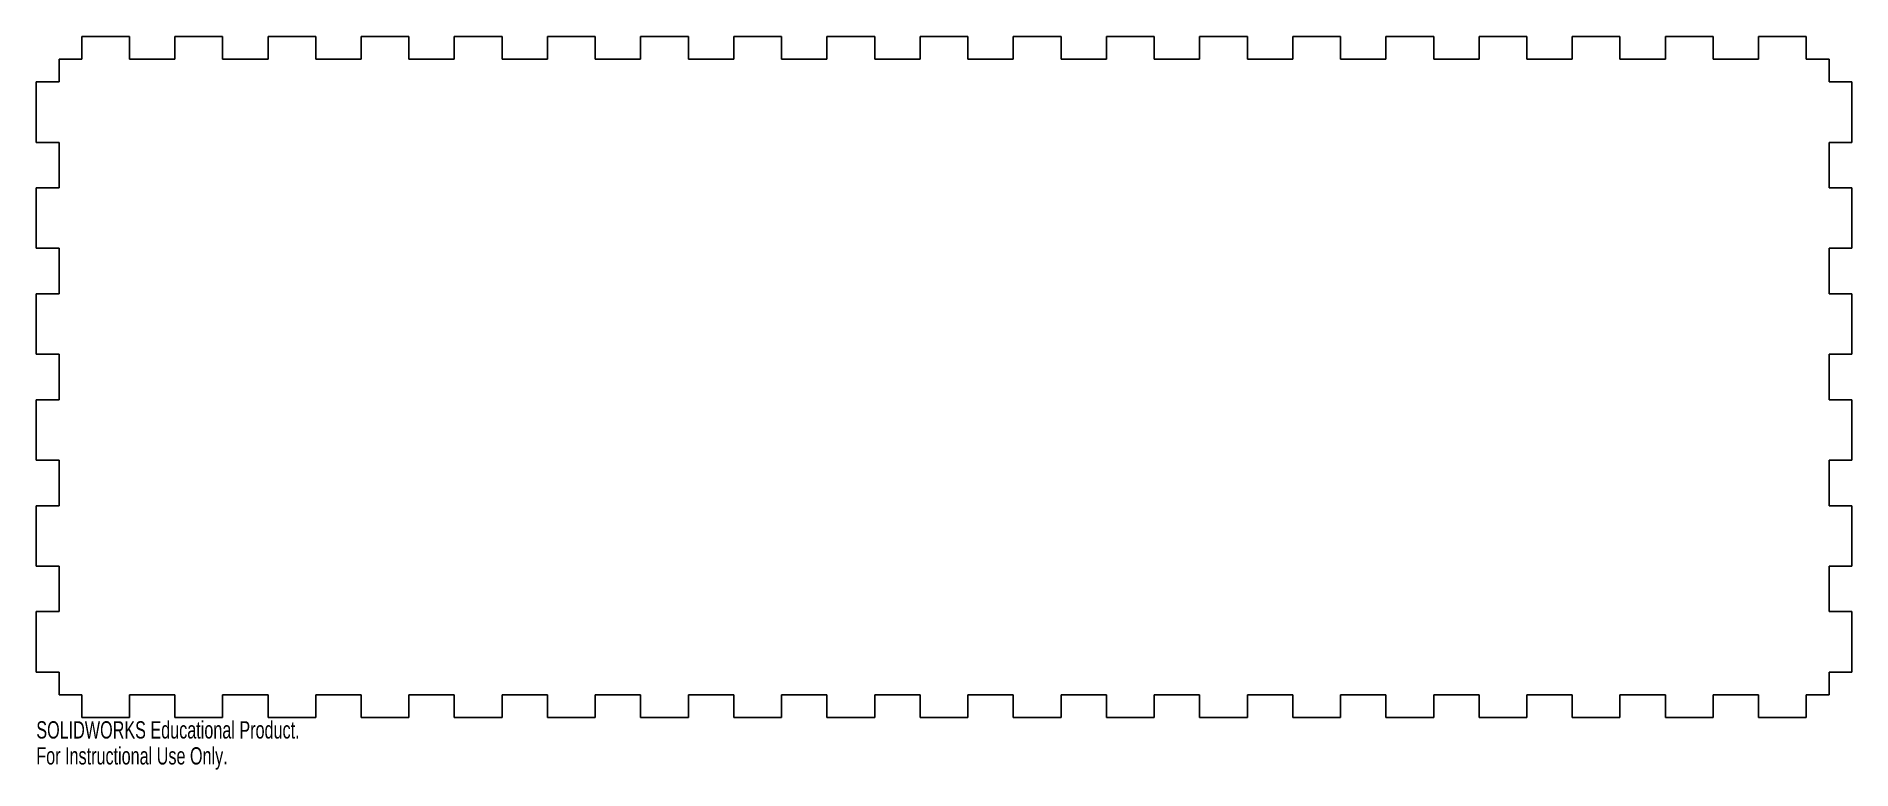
# Model space of a CAD drawing. Header units: inches. Extents: x -10 to 10, y -4.3 to 3.8.
import ezdxf

# ---------------------------------------------------------------- set-up
doc = ezdxf.new("R2010")
doc.units = ezdxf.units.IN
doc.header["$MEASUREMENT"] = 0
doc.styles.add('SLDTEXTSTYLE0', font='TXT', dxfattribs={"width": 0.7})

msp = doc.modelspace()

# ---------------------------------------------------------------- linework, layer by layer
at = {"color": 7, "linetype": 'Continuous', "lineweight": 25}
for p, q in [((-9.5, 3.75), (-9.5, 3.5)), ((-9.5, 3.75), (-8.974, 3.75)), ((-8.974, 3.75), (-8.974, 3.5)), ((-8.474, 3.75), (-8.474, 3.5)), ((-8.474, 3.75), (-7.947, 3.75)), ((-7.947, 3.75), (-7.947, 3.5)), ((-7.447, 3.75), (-7.447, 3.5)), ((-7.447, 3.75), (-6.921, 3.75)), ((-6.921, 3.75), (-6.921, 3.5)), ((-6.421, 3.75), (-6.421, 3.5)), ((-6.421, 3.75), (-5.895, 3.75)), ((-5.895, 3.75), (-5.895, 3.5)), ((-5.395, 3.75), (-5.395, 3.5)), ((-5.395, 3.75), (-4.868, 3.75)), ((-4.868, 3.75), (-4.868, 3.5)), ((-4.368, 3.75), (-4.368, 3.5)), ((-4.368, 3.75), (-3.842, 3.75)), ((-3.842, 3.75), (-3.842, 3.5)), ((-3.342, 3.75), (-3.342, 3.5)), ((-3.342, 3.75), (-2.816, 3.75)), ((-2.816, 3.75), (-2.816, 3.5)), ((-2.316, 3.75), (-2.316, 3.5)), ((-2.316, 3.75), (-1.789, 3.75)), ((-1.789, 3.75), (-1.789, 3.5)), ((-1.289, 3.75), (-1.289, 3.5)), ((-1.289, 3.75), (-0.763, 3.75)), ((-0.763, 3.75), (-0.763, 3.5)), ((-0.263, 3.75), (-0.263, 3.5)), ((-0.263, 3.75), (0.263, 3.75)), ((0.263, 3.75), (0.263, 3.5)), ((0.763, 3.75), (0.763, 3.5)), ((0.763, 3.75), (1.289, 3.75)), ((1.289, 3.75), (1.289, 3.5)), ((1.789, 3.75), (1.789, 3.5)), ((1.789, 3.75), (2.316, 3.75)), ((2.316, 3.75), (2.316, 3.5)), ((2.816, 3.75), (2.816, 3.5)), ((2.816, 3.75), (3.342, 3.75)), ((3.342, 3.75), (3.342, 3.5)), ((3.842, 3.75), (3.842, 3.5)), ((3.842, 3.75), (4.368, 3.75)), ((4.368, 3.75), (4.368, 3.5)), ((4.868, 3.75), (4.868, 3.5)), ((4.868, 3.75), (5.395, 3.75)), ((5.395, 3.75), (5.395, 3.5)), ((5.895, 3.75), (5.895, 3.5)), ((5.895, 3.75), (6.421, 3.75)), ((6.421, 3.75), (6.421, 3.5)), ((6.921, 3.75), (6.921, 3.5)), ((6.921, 3.75), (7.447, 3.75)), ((7.447, 3.75), (7.447, 3.5)), ((7.947, 3.75), (7.947, 3.5)), ((7.947, 3.75), (8.474, 3.75)), ((8.474, 3.75), (8.474, 3.5)), ((8.974, 3.75), (8.974, 3.5)), ((8.974, 3.75), (9.5, 3.75)), ((9.5, 3.75), (9.5, 3.5)), ((-9.75, 3.5), (-9.75, 3.25)), ((-9.5, 3.5), (-9.75, 3.5)), ((-8.474, 3.5), (-8.974, 3.5)), ((-7.447, 3.5), (-7.947, 3.5)), ((-6.421, 3.5), (-6.921, 3.5)), ((-5.395, 3.5), (-5.895, 3.5)), ((-4.368, 3.5), (-4.868, 3.5)), ((-3.342, 3.5), (-3.842, 3.5)), ((-2.316, 3.5), (-2.816, 3.5)), ((-1.289, 3.5), (-1.789, 3.5)), ((-0.263, 3.5), (-0.763, 3.5)), ((0.763, 3.5), (0.263, 3.5)), ((1.789, 3.5), (1.289, 3.5)), ((2.816, 3.5), (2.316, 3.5)), ((3.842, 3.5), (3.342, 3.5)), ((4.868, 3.5), (4.368, 3.5)), ((5.895, 3.5), (5.395, 3.5)), ((6.921, 3.5), (6.421, 3.5)), ((7.947, 3.5), (7.447, 3.5)), ((8.974, 3.5), (8.474, 3.5)), ((9.75, 3.5), (9.5, 3.5)), ((9.75, 3.5), (9.75, 3.25)), ((-10, 3.25), (-9.75, 3.25)), ((-10, 2.583), (-10, 3.25)), ((10, 3.25), (9.75, 3.25)), ((10, 3.25), (10, 2.583)), ((-10, 2.583), (-9.75, 2.583)), ((-9.75, 2.583), (-9.75, 2.083)), ((10, 2.583), (9.75, 2.583)), ((9.75, 2.583), (9.75, 2.083)), ((-10, 2.083), (-9.75, 2.083)), ((-10, 1.417), (-10, 2.083)), ((10, 2.083), (9.75, 2.083)), ((10, 2.083), (10, 1.417)), ((-10, 1.417), (-9.75, 1.417)), ((-9.75, 1.417), (-9.75, 0.917)), ((10, 1.417), (9.75, 1.417)), ((9.75, 1.417), (9.75, 0.917)), ((-10, 0.917), (-9.75, 0.917)), ((-10, 0.25), (-10, 0.917)), ((10, 0.917), (9.75, 0.917)), ((10, 0.917), (10, 0.25)), ((-10, 0.25), (-9.75, 0.25)), ((-9.75, 0.25), (-9.75, -0.25)), ((10, 0.25), (9.75, 0.25)), ((9.75, 0.25), (9.75, -0.25)), ((-10, -0.25), (-9.75, -0.25)), ((-10, -0.917), (-10, -0.25)), ((10, -0.25), (9.75, -0.25)), ((10, -0.25), (10, -0.917)), ((-10, -0.917), (-9.75, -0.917)), ((-9.75, -0.917), (-9.75, -1.417)), ((10, -0.917), (9.75, -0.917)), ((9.75, -0.917), (9.75, -1.417)), ((-10, -1.417), (-9.75, -1.417)), ((-10, -2.083), (-10, -1.417)), ((10, -1.417), (9.75, -1.417)), ((10, -1.417), (10, -2.083)), ((-10, -2.083), (-9.75, -2.083)), ((-9.75, -2.083), (-9.75, -2.583)), ((10, -2.083), (9.75, -2.083)), ((9.75, -2.083), (9.75, -2.583)), ((-10, -2.583), (-9.75, -2.583)), ((-10, -3.25), (-10, -2.583)), ((10, -2.583), (9.75, -2.583)), ((10, -2.583), (10, -3.25)), ((-10, -3.25), (-9.75, -3.25)), ((-9.75, -3.25), (-9.75, -3.5)), ((10, -3.25), (9.75, -3.25)), ((9.75, -3.25), (9.75, -3.5)), ((-9.5, -3.5), (-9.75, -3.5)), ((-9.5, -3.75), (-9.5, -3.5)), ((-8.474, -3.5), (-8.974, -3.5)), ((-8.974, -3.75), (-8.974, -3.5)), ((-8.474, -3.75), (-8.474, -3.5)), ((-7.447, -3.5), (-7.947, -3.5)), ((-7.947, -3.75), (-7.947, -3.5)), ((-7.447, -3.75), (-7.447, -3.5)), ((-6.421, -3.5), (-6.921, -3.5)), ((-6.921, -3.75), (-6.921, -3.5)), ((-6.421, -3.75), (-6.421, -3.5)), ((-5.395, -3.5), (-5.895, -3.5)), ((-5.895, -3.75), (-5.895, -3.5)), ((-5.395, -3.75), (-5.395, -3.5)), ((-4.368, -3.5), (-4.868, -3.5)), ((-4.868, -3.75), (-4.868, -3.5)), ((-4.368, -3.75), (-4.368, -3.5)), ((-3.342, -3.5), (-3.842, -3.5)), ((-3.842, -3.75), (-3.842, -3.5)), ((-3.342, -3.75), (-3.342, -3.5)), ((-2.316, -3.5), (-2.816, -3.5)), ((-2.816, -3.75), (-2.816, -3.5)), ((-2.316, -3.75), (-2.316, -3.5)), ((-1.289, -3.5), (-1.789, -3.5)), ((-1.789, -3.75), (-1.789, -3.5)), ((-1.289, -3.75), (-1.289, -3.5)), ((-0.263, -3.5), (-0.763, -3.5)), ((-0.763, -3.75), (-0.763, -3.5)), ((-0.263, -3.75), (-0.263, -3.5)), ((0.763, -3.5), (0.263, -3.5)), ((0.263, -3.75), (0.263, -3.5)), ((0.763, -3.75), (0.763, -3.5)), ((1.789, -3.5), (1.289, -3.5)), ((1.289, -3.75), (1.289, -3.5)), ((1.789, -3.75), (1.789, -3.5)), ((2.816, -3.5), (2.316, -3.5)), ((2.316, -3.75), (2.316, -3.5)), ((2.816, -3.75), (2.816, -3.5)), ((3.842, -3.5), (3.342, -3.5)), ((3.342, -3.75), (3.342, -3.5)), ((3.842, -3.75), (3.842, -3.5)), ((4.868, -3.5), (4.368, -3.5)), ((4.368, -3.75), (4.368, -3.5)), ((4.868, -3.75), (4.868, -3.5)), ((5.895, -3.5), (5.395, -3.5)), ((5.395, -3.75), (5.395, -3.5)), ((5.895, -3.75), (5.895, -3.5)), ((6.921, -3.5), (6.421, -3.5)), ((6.421, -3.75), (6.421, -3.5)), ((6.921, -3.75), (6.921, -3.5)), ((7.947, -3.5), (7.447, -3.5)), ((7.447, -3.75), (7.447, -3.5)), ((7.947, -3.75), (7.947, -3.5)), ((8.974, -3.5), (8.474, -3.5)), ((8.474, -3.75), (8.474, -3.5)), ((8.974, -3.75), (8.974, -3.5)), ((9.75, -3.5), (9.5, -3.5)), ((9.5, -3.75), (9.5, -3.5)), ((-9.5, -3.75), (-8.974, -3.75)), ((-8.474, -3.75), (-7.947, -3.75)), ((-7.447, -3.75), (-6.921, -3.75)), ((-6.421, -3.75), (-5.895, -3.75)), ((-5.395, -3.75), (-4.868, -3.75)), ((-4.368, -3.75), (-3.842, -3.75)), ((-3.342, -3.75), (-2.816, -3.75)), ((-2.316, -3.75), (-1.789, -3.75)), ((-1.289, -3.75), (-0.763, -3.75)), ((-0.263, -3.75), (0.263, -3.75)), ((0.763, -3.75), (1.289, -3.75)), ((1.789, -3.75), (2.316, -3.75)), ((2.816, -3.75), (3.342, -3.75)), ((3.842, -3.75), (4.368, -3.75)), ((4.868, -3.75), (5.395, -3.75)), ((5.895, -3.75), (6.421, -3.75)), ((6.921, -3.75), (7.447, -3.75)), ((7.947, -3.75), (8.474, -3.75)), ((8.974, -3.75), (9.5, -3.75))]:
    msp.add_line(p, q, dxfattribs=at)

# ---------------------------------------------------------------- texts
at = {"color": 7, "linetype": 'Continuous', "char_height": 0.1903, "attachment_point": 1, "style": 'SLDTEXTSTYLE0'}
for s, insert in [('SOLIDWORKS Educational Product.', (-10, -3.79)), ('For Instructional Use Only.', (-10, -4.076))]:
    msp.add_mtext(s, dxfattribs=dict(at, insert=insert))

doc.saveas('drawing.dxf')
